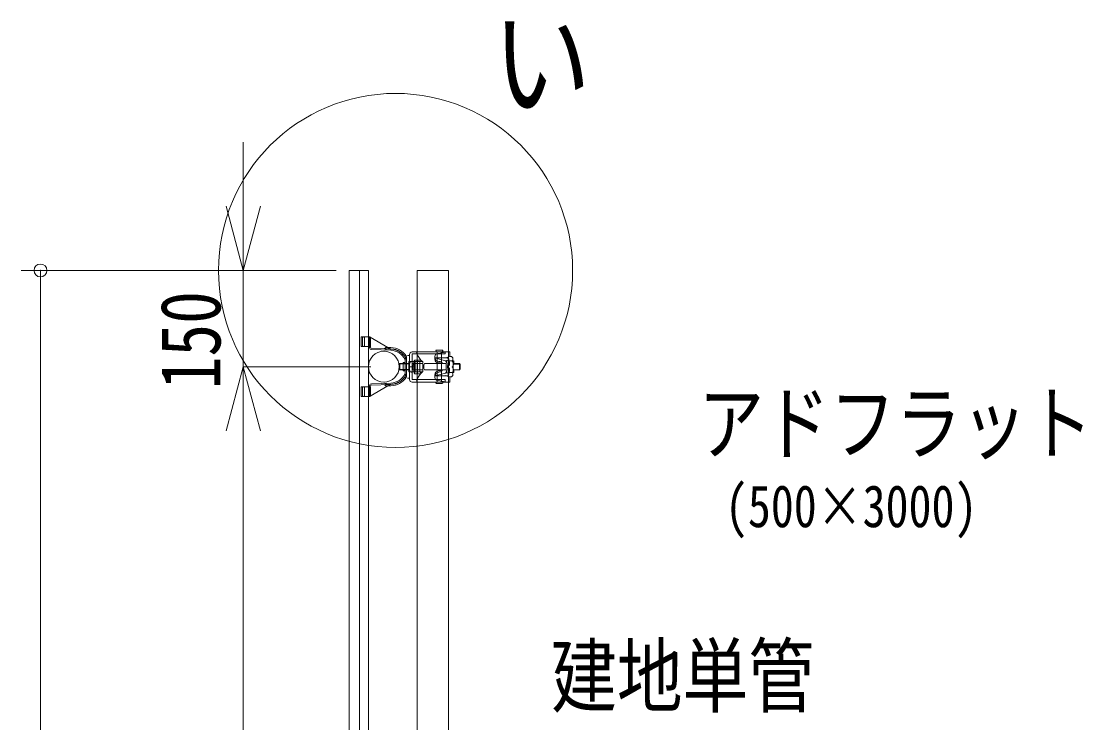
# Model space of a CAD drawing. Units: millimetres, scale not verified. Extents: x -10062 to 10062, y -6938 to 6938.
# Drawn here: x -1517 to 136, y -1075 to 18 of the extents above; entities that cross this region are included whole.
import ezdxf
from ezdxf.enums import TextEntityAlignment as Align

# ---------------------------------------------------------------- set-up
doc = ezdxf.new("R2010")
doc.units = ezdxf.units.MM
doc.header["$LTSCALE"] = 40
doc.header["$PDMODE"] = 32
doc.header["$PDSIZE"] = 20
doc.linetypes.add('DASHED1', pattern=[1.8, 1.2, -0.6])
for name, color, linetype, lineweight in [('0-2_0', 2, 'Continuous', 9), ('1-2_dim', 7, 'Continuous', 9), ('1-3_KANAGU', 2, 'Continuous', 9), ('1-7_text', 7, 'Continuous', 9), ('1-8_ｱﾄﾞﾌﾗッﾄ', 7, 'Continuous', 9), ('1-9_ｸﾗﾝﾌﾟ', 1, 'Continuous', 9), ('1-B_仮囲い', 7, 'Continuous', 9)]:
    doc.layers.add(name, color=color, linetype=linetype, lineweight=lineweight)
doc.styles.add('ＭＳ ゴシック', font='')
doc.styles.get('ＭＳ ゴシック').set_extended_font_data('MS Gothic')

msp = doc.modelspace()

# ---------------------------------------------------------------- linework, layer by layer
at = {"layer": '0-2_0', "color": 4, "lineweight": 5}
msp.add_circle((-934.13, -370.16), 275.78, dxfattribs=at)
at = {"layer": '1-2_dim', "color": 4, "lineweight": 5}
for p, q in [((-1171.32, -270.17), (-1171.32, -170.17)), ((-1171.32, -370.17), (-1171.32, -270.17)), ((-1171.32, -370.17), (-1171.32, -520.17)), ((-972.48, -520.17), (-1171.32, -520.17)), ((-1171.32, -520.17), (-1171.32, -620.17)), ((-972.48, -520.17), (-1171.32, -520.17)), ((-1171.32, -520.17), (-1171.32, -620.17)), ((-1171.32, -620.17), (-1171.32, -720.17)), ((-1171.32, -620.17), (-1171.32, -1770.25))]:
    msp.add_line(p, q, dxfattribs=at)
at = {"layer": '1-2_dim'}
for p, q in [((-1026.34, -370.16), (-1517.09, -370.16)), ((-1487.09, -3370.17), (-1487.09, -370.16)), ((-1487.09, -470.16), (-1487.09, -3270.17))]:
    msp.add_line(p, q, dxfattribs=at)
at = {"layer": '1-2_dim', "color": 4, "lineweight": 5}
for points in [[(-1144.53, -270.17), (-1171.32, -370.17), (-1198.12, -270.17)], [(-1198.12, -620.17), (-1171.32, -520.17), (-1144.53, -620.17)], [(-1198.12, -620.17), (-1171.32, -520.17), (-1144.53, -620.17)]]:
    msp.add_lwpolyline(points, dxfattribs=at)
at = {"layer": '1-2_dim'}
msp.add_point((-1487.09, -370.16), dxfattribs=at)
at = {"layer": '1-3_KANAGU', "color": 4, "lineweight": 5}
for p, q in [((-987.86, -473.73), (-974.49, -473.73)), ((-987.86, -488.93), (-987.86, -473.73)), ((-974.65, -474.71), (-974.65, -488.85)), ((-973.95, -473.8), (-973.95, -490.35)), ((-945.91, -490.16), (-973.48, -474)), ((-973.25, -475.3), (-973.25, -489.5)), ((-987.86, -488.93), (-976.5, -488.93)), ((-972.12, -491.28), (-941.34, -492.32)), ((-971.58, -493.6), (-941.41, -494.62)), ((-951.06, -491.84), (-950, -490.84)), ((-947.99, -490.09), (-941.27, -490.32)), ((-919.34, -531.22), (-919.34, -509.06)), ((-917.04, -535.14), (-917.04, -505.13)), ((-913.34, -511.89), (-913.34, -528.39)), ((-913.34, -511.89), (-905.84, -511.89)), ((-905.34, -512.39), (-905.84, -511.89)), ((-905.34, -512.39), (-905.34, -527.89)), ((-928.34, -516.14), (-927.34, -515.14)), ((-928.34, -524.14), (-928.34, -516.14)), ((-927.34, -525.14), (-928.34, -524.14)), ((-928.09, -515.89), (-922.34, -515.89)), ((-928.09, -524.39), (-922.34, -524.39)), ((-927.34, -525.14), (-927.34, -515.14)), ((-927.34, -515.14), (-922.34, -515.14)), ((-927.34, -525.14), (-922.34, -525.14)), ((-922.34, -526.69), (-922.34, -513.59)), ((-922.34, -513.59), (-919.84, -513.59)), ((-922.34, -526.69), (-919.84, -526.69)), ((-917.04, -515.14), (-913.34, -515.14)), ((-917.04, -515.89), (-913.34, -515.89)), ((-917.04, -524.39), (-913.34, -524.39)), ((-917.04, -525.14), (-913.34, -525.14)), ((-913.34, -520.14), (-905.84, -520.14)), ((-913.34, -528.39), (-905.84, -528.39)), ((-905.34, -527.89), (-905.84, -528.39)), ((-987.86, -551.35), (-987.86, -566.55)), ((-987.86, -551.35), (-976.5, -551.35)), ((-974.65, -565.56), (-974.65, -551.42)), ((-973.95, -566.47), (-973.95, -549.92)), ((-945.91, -550.12), (-973.48, -566.27)), ((-973.25, -564.98), (-973.25, -550.78)), ((-972.12, -549), (-941.34, -547.96)), ((-971.58, -546.68), (-941.41, -545.66)), ((-951.06, -548.43), (-950, -549.43)), ((-947.99, -550.18), (-941.27, -549.96)), ((-987.86, -566.55), (-974.49, -566.55))]:
    msp.add_line(p, q, dxfattribs=at)
at = {"layer": '1-3_KANAGU', "color": 4, "linetype": 'DASHED1', "lineweight": 5}
for p, q in [((-985.56, -488.93), (-985.56, -473.73)), ((-982.42, -486.93), (-982.42, -475.73)), ((-949.49, -493.52), (-948.42, -492.52)), ((-948.07, -492.39), (-941.34, -492.62)), ((-941.74, -492.6), (-945.91, -490.16)), ((-919.34, -505.07), (-919.34, -509.06)), ((-922.34, -515.14), (-917.04, -515.14)), ((-922.34, -515.14), (-917.04, -515.14)), ((-922.34, -515.89), (-918.04, -515.89)), ((-922.34, -524.39), (-918.04, -524.39)), ((-922.34, -525.14), (-917.04, -525.14)), ((-922.34, -525.14), (-917.04, -525.14)), ((-919.34, -535.21), (-919.34, -531.22)), ((-985.56, -551.35), (-985.56, -566.55)), ((-982.42, -553.35), (-982.42, -564.55)), ((-949.49, -546.75), (-948.42, -547.75)), ((-948.07, -547.89), (-941.34, -547.66)), ((-941.74, -547.67), (-945.91, -550.12))]:
    msp.add_line(p, q, dxfattribs=at)
for centre, radius, start, end in [((-984.42, -475.73), 2, 0, 90), ((-984.42, -486.93), 2, 270, 0), ((-951.4, -491.48), 2.8, 268.075, 313.075), ((-948.08, -492.89), 0.5, 88.075, 133.075), ((-942.27, -520.1), 27.5, 33.828, 88.074), ((-919.84, -505.07), 0.5, 0, 33.828), ((-918.04, -514.89), 1, 270, 0), ((-918.04, -525.39), 1, 0, 90), ((-942.27, -520.18), 27.5, 271.926, 326.172), ((-919.84, -535.21), 0.5, 326.172, 0), ((-984.42, -553.35), 2, 0, 90), ((-951.4, -548.8), 2.8, 46.925, 91.925), ((-948.08, -547.39), 0.5, 226.925, 271.925), ((-984.42, -564.55), 2, 270, 0)]:
    msp.add_arc(centre, radius, start, end, dxfattribs=at)
at = {"layer": '1-3_KANAGU', "color": 4, "lineweight": 5}
for centre, radius, start, end in [((-974.49, -475.73), 2, 59.628, 90), ((-976.5, -491.87), 2.94, 36.605, 90), ((-976.5, -490.81), 1.88, 0.541, 90), ((-971.78, -490.76), 2.84, 180.541, 270), ((-971.78, -488.36), 2.94, 216.605, 263.423), ((-951.4, -491.48), 0.5, 268.074, 313.075), ((-948.08, -492.89), 2.8, 88.075, 133.075), ((-942.27, -520.1), 25.5, 26.211, 88.074), ((-942.27, -520.1), 27.8, 26.319, 88.074), ((-942.27, -520.1), 29.8, 33.958, 88.074), ((-919.84, -509.06), 0.5, 0, 26.212), ((-920.04, -505.13), 3, 0, 33.958), ((-920.04, -509.1), 3, 0, 26.319), ((-922.61, -516.01), 17.26, 346.178, 13.822), ((-919.84, -513.09), 0.5, 270, 0), ((-919.84, -527.19), 0.5, 0, 90), ((-922.61, -524.26), 17.26, 346.178, 13.822), ((-942.27, -520.18), 25.5, 271.926, 333.789), ((-942.27, -520.18), 27.8, 271.926, 333.681), ((-942.27, -520.18), 29.8, 271.926, 326.042), ((-919.84, -531.22), 0.5, 333.789, 0), ((-920.04, -535.14), 3, 326.042, 0), ((-920.04, -531.17), 3, 333.681, 0), ((-976.5, -549.47), 1.88, 270, 359.459), ((-976.5, -548.41), 2.94, 270, 323.395), ((-971.78, -549.51), 2.84, 90, 179.459), ((-971.78, -551.91), 2.94, 96.578, 143.395), ((-951.4, -548.8), 0.5, 46.925, 91.925), ((-948.08, -547.39), 2.8, 226.925, 271.925), ((-974.49, -564.55), 2, 270, 300.372)]:
    msp.add_arc(centre, radius, start, end, dxfattribs=at)
at = {"layer": '1-8_ｱﾄﾞﾌﾗッﾄ'}
for p, q in [((-1006.34, -370.16), (-1006.34, -3370.16)), ((-990.34, -370.16), (-990.34, -3370.16))]:
    msp.add_line(p, q, dxfattribs=at)
msp.add_lwpolyline([(-1006.34, -370.16), (-976.34, -370.16), (-976.34, -3370.16)], dxfattribs=at)
at = {"layer": '1-9_ｸﾗﾝﾌﾟ'}
for p, q in [((-870.34, -494.16), (-861.34, -494.16)), ((-915.34, -502.46), (-912.34, -502.46)), ((-915.34, -502.46), (-912.34, -502.46)), ((-912.34, -500.66), (-912.34, -540.16)), ((-908.34, -500.16), (-900.34, -500.16)), ((-891.84, -512.16), (-908.34, -512.16)), ((-904.04, -510.16), (-895.54, -510.16)), ((-903.34, -512.16), (-903.34, -528.16)), ((-900.34, -500.16), (-871.44, -500.16)), ((-899.84, -510.16), (-899.84, -531.16)), ((-896.34, -512.16), (-896.34, -528.16)), ((-891.84, -512.16), (-891.84, -515.16)), ((-872.84, -509.16), (-872.84, -503.16)), ((-872.84, -506.16), (-855.84, -506.16)), ((-872.84, -506.16), (-856.54, -511.16)), ((-871.44, -500.16), (-856.84, -500.16)), ((-853.74, -497.16), (-870.24, -500.16)), ((-869.04, -497.16), (-869.04, -544.16)), ((-864.44, -512.16), (-866.44, -512.16)), ((-862.54, -497.16), (-862.54, -544.16)), ((-856.84, -497.16), (-856.84, -500.16)), ((-849.74, -504.16), (-855.84, -506.16)), ((-852.94, -510.16), (-853.94, -510.16)), ((-852.14, -511.16), (-843.74, -511.16)), ((-891.84, -515.16), (-908.34, -515.16)), ((-891.84, -525.16), (-908.34, -525.16)), ((-891.84, -528.16), (-908.34, -528.16)), ((-907.74, -519.16), (-907.74, -522.16)), ((-891.84, -516.16), (-891.84, -525.16)), ((-891.84, -525.16), (-891.84, -528.16)), ((-888.84, -515.16), (-855.44, -515.16)), ((-888.84, -525.16), (-855.44, -525.16)), ((-864.44, -514.16), (-867.64, -514.16)), ((-864.44, -526.16), (-867.64, -526.16)), ((-864.44, -528.16), (-866.44, -528.16)), ((-834.14, -516.16), (-843.84, -516.16)), ((-834.14, -525.16), (-843.84, -525.16)), ((-843.74, -515.16), (-833.84, -515.16)), ((-843.74, -525.16), (-833.84, -525.16)), ((-915.34, -537.86), (-912.34, -537.86)), ((-915.34, -537.86), (-912.34, -537.86)), ((-908.34, -544.16), (-849.74, -544.16)), ((-904.04, -531.16), (-895.54, -531.16)), ((-900.34, -540.16), (-871.44, -540.16)), ((-872.84, -534.16), (-856.54, -530.16)), ((-872.84, -532.16), (-872.84, -538.16)), ((-872.84, -534.16), (-855.84, -534.16)), ((-871.44, -540.16), (-856.84, -540.16)), ((-853.74, -544.16), (-870.24, -541.16)), ((-856.84, -540.16), (-856.84, -544.16)), ((-849.74, -536.16), (-855.84, -534.16)), ((-852.94, -530.16), (-853.94, -530.16)), ((-852.14, -529.16), (-843.74, -529.16)), ((-849.74, -536.16), (-849.74, -544.16)), ((-870.34, -546.16), (-861.34, -546.16))]:
    msp.add_line(p, q, dxfattribs=at)
for points in [[(-908.34, -497.16), (-849.74, -497.16), (-849.74, -504.16)], [(-908.34, -500.16), (-908.34, -540.16), (-900.34, -540.16)]]:
    msp.add_lwpolyline(points, dxfattribs=at)
msp.add_circle((-952.34, -520.16), 24, dxfattribs=at)
for centre, radius, start, end in [((-870.34, -495.16), 1, 90, 270), ((-861.34, -495.16), 1, 270, 90), ((-908.34, -501.16), 4, 90, 180), ((-908.34, -516.16), 4, 90, 180), ((-904.04, -511.16), 1, 90, 270), ((-899.34, -498.16), 2, 120.51, 239.49), ((-875.04, -491.16), 27, 200.106, 231.428), ((-895.54, -511.16), 1, 270, 90), ((-869.64, -503.16), 3, 100.384, 180), ((-867.64, -509.16), 5, 180, 270), ((-866.44, -506.16), 6, 180, 270), ((-864.44, -515.16), 3, 0, 90), ((-857.04, -513.16), 2, 0, 75), ((-854.84, -510.16), 4, 341.179, 104.571), ((-818.44, -520.16), 37, 166.058, 193.942), ((-853.94, -511.16), 1, 90, 180), ((-855.94, -515.16), 6, 298.583, 47.521), ((-852.94, -511.16), 1, 0, 90), ((-815.94, -520.16), 37, 166.058, 193.942), ((-848.64, -508.16), 4, 306.195, 105.529), ((-851.04, -516.16), 7, 316.511, 43.489), ((-908.34, -525.16), 4, 180, 270), ((-904.54, -519.16), 3, 90, 180), ((-904.54, -522.16), 3, 180, 270), ((-875.04, -549.16), 27, 128.572, 159.894), ((-879.14, -520.16), 11, 152.604, 207.396), ((-867.64, -532.16), 5, 90, 180), ((-864.44, -515.16), 1, 0, 90), ((-864.44, -525.16), 3, 270, 0), ((-864.44, -525.16), 1, 270, 0), ((-857.04, -528.16), 2, 285, 0), ((-854.84, -530.16), 4, 255.429, 18.821), ((-855.94, -525.16), 6, 312.479, 61.417), ((-848.64, -532.16), 4, 254.471, 53.805), ((-851.04, -525.16), 7, 316.511, 43.489), ((-823.54, -520.16), 21, 166.103, 193.897), ((-908.34, -540.16), 4, 180, 270), ((-904.04, -530.16), 1, 90, 270), ((-899.34, -542.16), 2, 120.51, 239.49), ((-895.54, -530.16), 1, 270, 90), ((-869.64, -538.16), 3, 180, 259.616), ((-866.44, -535.16), 6, 90, 180), ((-870.34, -545.16), 1, 90, 270), ((-861.34, -545.16), 1, 270, 90), ((-853.94, -529.16), 1, 180, 270), ((-852.94, -529.16), 1, 270, 0)]:
    msp.add_arc(centre, radius, start, end, dxfattribs=at)
msp.add_ellipse((-843.74, -520.16), major_axis=(0, 9), ratio=0.1021, start_param=5.3014195, end_param=10.4065432, dxfattribs=at)
msp.add_ellipse((-833.84, -520.16), major_axis=(0, 5), ratio=0.1218, dxfattribs=at)
at = {"layer": '1-B_仮囲い'}
for p, q in [((-900.36, -1099.66), (-900.36, -370.16)), ((-900.36, -370.16), (-851.76, -370.16)), ((-851.76, -370.16), (-851.76, -1150.48))]:
    msp.add_line(p, q, dxfattribs=at)

# ---------------------------------------------------------------- texts
at = {"layer": '1-2_dim', "color": 2, "style": 'ＭＳ ゴシック', "width": 0.8}
msp.add_text('150', height=93.84, rotation=90, dxfattribs=at).set_placement((-1178.69, -555.54), align=Align.BOTTOM_LEFT)
at = {"layer": '1-7_text', "style": 'ＭＳ ゴシック', "width": 0.8}
for s, height, p in [('い', 140.8, (-783.19, -158.55)), ('アドフラット', 93.84, (-462.5, -683.26)), ('(500×3000)', 65.69, (-421.12, -789.88)), ('建地単管', 93.84, (-691.82, -1076.87))]:
    msp.add_text(s, height=height, dxfattribs=at).set_placement(p, align=Align.BOTTOM_LEFT)

doc.saveas('drawing.dxf')
